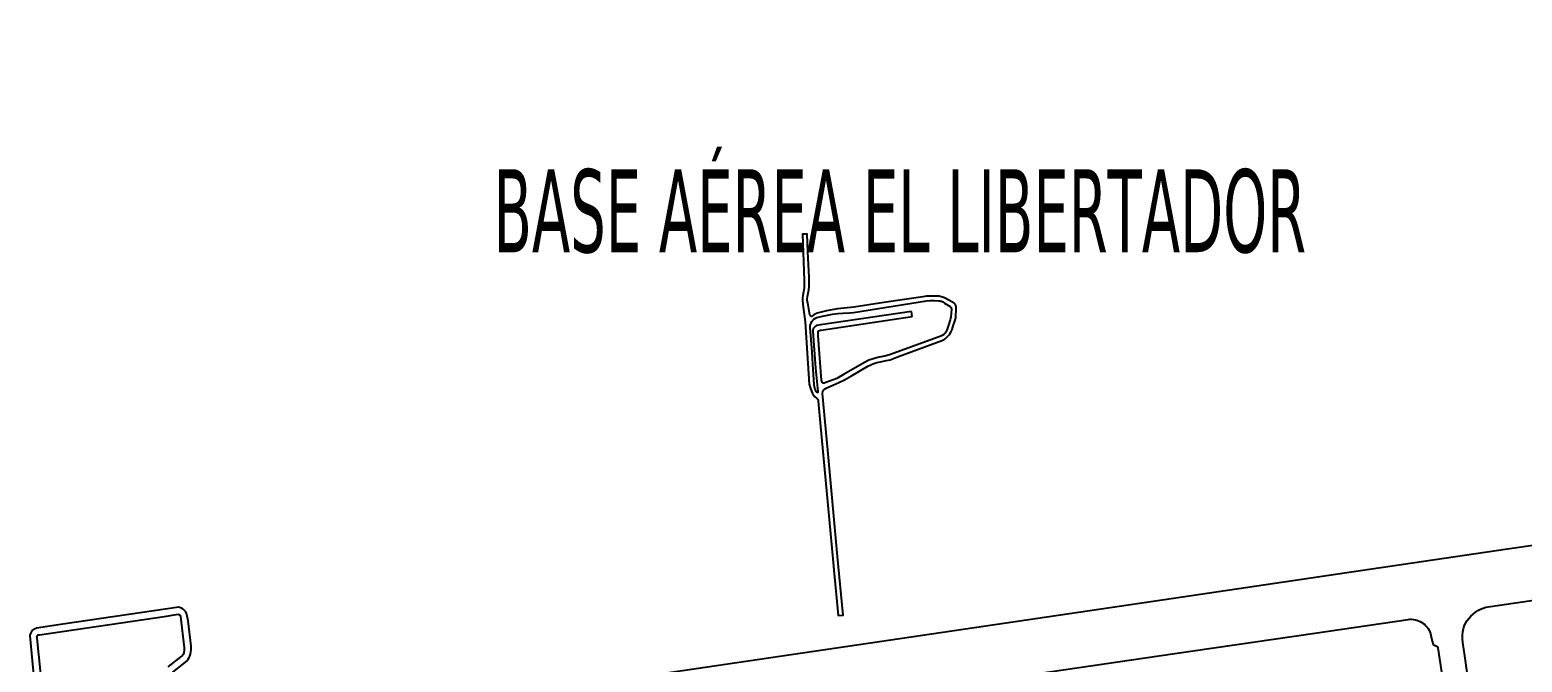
# Model space of a CAD drawing. Header units: metres. Extents: x 2 to 659295185, y -28 to 1124222152.
# Drawn here: x 656579 to 658389, y 1125972 to 1126739 of the extents above; entities that cross this region are included whole.
import ezdxf

# ---------------------------------------------------------------- set-up
doc = ezdxf.new("R2010")
doc.units = ezdxf.units.M
doc.header["$MEASUREMENT"] = 0
doc.layers.add('MANZANA', color=30, linetype='CONTINUOUS')
doc.layers.add('TEXTOS', color=7, linetype='CONTINUOUS')
doc.styles.get("Standard").update_dxf_attribs({"font": 'tahoma.ttf'})

msp = doc.modelspace()

# ---------------------------------------------------------------- linework, layer by layer
at = {"layer": 'MANZANA', "lineweight": -2}
for p, q in [((657577.7547, 1126395.8654), (657666.5542, 1126410.1925)), ((657666.5542, 1126410.1925), (657671.0399, 1126410.5524)), ((657671.0399, 1126410.5524), (657676.3007, 1126410.5724)), ((657676.3007, 1126410.5724), (657681.4544, 1126410.2624)), ((657681.4544, 1126410.2624), (657682.5511, 1126410.1525)), ((657682.5511, 1126410.1525), (657683.8622, 1126409.9425)), ((657683.8622, 1126409.9425), (657684.8517, 1126409.6126)), ((657684.8517, 1126409.6126), (657686.2782, 1126408.8427)), ((657686.2782, 1126408.8427), (657688.2572, 1126407.413)), ((657688.2572, 1126407.413), (657695.2909, 1126403.2439)), ((657695.2909, 1126403.2439), (657695.8434, 1126402.694)), ((657695.8434, 1126402.694), (657696.3876, 1126401.9241)), ((657526.4243, 1126383.138), (657527.2983, 1126385.0276)), ((657527.2983, 1126385.0276), (657528.6012, 1126386.7972)), ((657528.6012, 1126386.7972), (657530.0195, 1126388.027)), ((657530.0195, 1126388.027), (657531.8748, 1126389.1367)), ((657531.8748, 1126389.1367), (657533.6312, 1126389.9166)), ((657533.6312, 1126389.9166), (657540.5247, 1126391.4963)), ((657648.3144, 1126397.0651), (657537.9437, 1126380.9784)), ((657538.6281, 1126374.7897), (657648.9988, 1126391.2063)), ((657540.5247, 1126391.4963), (657552.5636, 1126393.8758)), ((657552.5636, 1126393.8758), (657558.9129, 1126394.7856)), ((657558.9129, 1126394.7856), (657564.9406, 1126395.2555)), ((657564.9406, 1126395.2555), (657573.1535, 1126395.5155)), ((657573.1535, 1126395.5155), (657577.7547, 1126395.8654)), ((657648.9988, 1126391.2063), (657648.3144, 1126397.0651)), ((657695.2497, 1126386.9872), (657693.3119, 1126380.6785)), ((657696.1155, 1126390.9764), (657695.2497, 1126386.9872)), ((657696.4206, 1126394.8456), (657696.1155, 1126390.9764)), ((657696.3876, 1126401.9241), (657696.5031, 1126401.1543)), ((657696.6185, 1126400.3745), (657696.4206, 1126394.8456)), ((657696.5031, 1126401.1543), (657696.6185, 1126400.3745)), ((657525.3523, 1126378.7089), (657525.5667, 1126380.3685)), ((657525.3523, 1126377.7191), (657525.3523, 1126378.7089)), ((657527.6777, 1126348.0851), (657525.3523, 1126377.7191)), ((657525.5667, 1126380.3685), (657525.8883, 1126381.5883)), ((657525.8883, 1126381.5883), (657526.4243, 1126383.138)), ((657528.6589, 1126374.5197), (657528.5517, 1126372.97)), ((657528.5517, 1126372.97), (657531.8171, 1126328.4191)), ((657528.8651, 1126376.0694), (657528.6589, 1126374.5197)), ((657529.3021, 1126376.9592), (657528.8651, 1126376.0694)), ((657530.1761, 1126377.849), (657529.3021, 1126376.9592)), ((657531.3718, 1126379.0688), (657530.1761, 1126377.849)), ((657532.5757, 1126379.7387), (657531.3718, 1126379.0688)), ((657533.5652, 1126380.0786), (657532.5757, 1126379.7387)), ((657537.9437, 1126380.9784), (657533.5652, 1126380.0786)), ((657534.9093, 1126372.0102), (657535.2391, 1126373.23)), ((657534.9175, 1126370.3506), (657534.9093, 1126372.0102)), ((657534.934, 1126367.8011), (657534.9175, 1126370.3506)), ((657539.2218, 1126313.7421), (657534.934, 1126367.8011)), ((657535.2391, 1126373.23), (657535.6761, 1126373.6699)), ((657535.6761, 1126373.6699), (657536.5502, 1126374.1198)), ((657536.5502, 1126374.1198), (657537.3088, 1126374.5597)), ((657537.3088, 1126374.5597), (657538.6281, 1126374.7897)), ((657683.7303, 1126367.2512), (657622.6863, 1126345.1857)), ((657685.5856, 1126368.251), (657683.7303, 1126367.2512)), ((657687.3337, 1126369.2608), (657685.5856, 1126368.251)), ((657688.4221, 1126370.1406), (657687.3337, 1126369.2608)), ((657689.0818, 1126371.0304), (657688.4221, 1126370.1406)), ((657689.8404, 1126372.3602), (657689.0818, 1126371.0304)), ((657691.0361, 1126374.5797), (657689.8404, 1126372.3602)), ((657693.3119, 1126380.6785), (657691.0361, 1126374.5797)), ((657528.7331, 1126333.4881), (657527.6777, 1126348.0851)), ((657530.2668, 1126308.8331), (657528.7331, 1126333.4881)), ((657591.2861, 1126335.4277), (657566.697, 1126321.0506)), ((657596.4233, 1126337.9972), (657591.2861, 1126335.4277)), ((657600.6864, 1126339.5668), (657596.4233, 1126337.9972)), ((657604.5207, 1126340.7966), (657600.6864, 1126339.5668)), ((657609.2208, 1126342.0363), (657604.5207, 1126340.7966)), ((657616.1226, 1126343.1661), (657609.2208, 1126342.0363)), ((657622.6863, 1126345.1857), (657616.1226, 1126343.1661)), ((657531.8171, 1126328.4191), (657534.7938, 1126300.1149)), ((657539.4527, 1126312.6323), (657539.2218, 1126313.7421)), ((657539.7826, 1126311.5325), (657539.4527, 1126312.6323)), ((657540.335, 1126310.8727), (657539.7826, 1126311.5325)), ((657557.6266, 1126316.0316), (657545.8103, 1126311.4426)), ((657566.697, 1126321.0506), (657557.6266, 1126316.0316)), ((657530.8276, 1126305.6337), (657530.2668, 1126308.8331)), ((657531.1574, 1126304.0841), (657530.8276, 1126305.6337)), ((657531.6027, 1126302.5344), (657531.1574, 1126304.0841)), ((657532.7076, 1126300.2148), (657531.6027, 1126302.5344)), ((657533.4827, 1126298.7851), (657532.7076, 1126300.2148)), ((657533.8126, 1126298.6752), (657533.4827, 1126298.7851)), ((657534.365, 1126298.6752), (657533.8126, 1126298.6752)), ((657534.6866, 1126299.1251), (657534.365, 1126298.6752)), ((657534.7938, 1126300.1149), (657534.6866, 1126299.1251)), ((657540.9947, 1126310.4328), (657540.335, 1126310.8727)), ((657541.6544, 1126310.2128), (657540.9947, 1126310.4328)), ((657542.1986, 1126310.2128), (657541.6544, 1126310.2128)), ((657545.8103, 1126311.4426), (657542.1986, 1126310.2128)), ((658344.8985, 1126038.3881), (658402.8256, 1126046.8364)), ((656590.7518, 1126005.0649), (656744.8089, 1126027.5304)), ((656744.8089, 1126027.5304), (656756.6335, 1126029.6799)), ((656756.6335, 1126029.6799), (656758.6042, 1126029.9099)), ((656758.6042, 1126029.9099), (656759.9236, 1126029.6999)), ((656759.9236, 1126029.6999), (656760.4761, 1126029.48)), ((656760.4761, 1126029.48), (656760.8059, 1126029.26)), ((656760.8059, 1126029.26), (656761.3501, 1126028.7101)), ((656761.3501, 1126028.7101), (656761.5727, 1126028.1602)), ((656761.5727, 1126028.1602), (656761.7954, 1126027.0504)), ((656761.7954, 1126027.0504), (656766.4625, 1125988.9182)), ((658137.4084, 1126007.0545), (658250.4094, 1126023.4812)), ((658250.4094, 1126023.4812), (658252.5946, 1126023.7111)), ((658252.5946, 1126023.7111), (658254.788, 1126023.7211)), ((658254.788, 1126023.7211), (658256.9814, 1126023.6211)), ((658256.9814, 1126023.6211), (658259.0675, 1126023.1912)), ((658259.0675, 1126023.1912), (658261.1455, 1126022.6413)), ((658261.1455, 1126022.6413), (658263.2317, 1126021.8815)), ((658320.3342, 1126019.262), (658322.1812, 1126022.2514)), ((658322.1812, 1126022.2514), (658324.3581, 1126025.1408)), ((658324.3581, 1126025.1408), (658326.7577, 1126027.6903)), ((658326.7577, 1126027.6903), (658329.2644, 1126030.1398)), ((658329.2644, 1126030.1398), (658332.1092, 1126032.3594)), ((658332.1092, 1126032.3594), (658335.053, 1126034.259)), ((658335.053, 1126034.259), (658338.2277, 1126035.9286)), ((658338.2277, 1126035.9286), (658341.5095, 1126037.2684)), ((658341.5095, 1126037.2684), (658344.8985, 1126038.3881)), ((656588.2369, 1126003.8352), (656588.4512, 1126004.2751)), ((656588.4512, 1126004.2751), (656589.2181, 1126004.725)), ((656589.2181, 1126004.725), (656590.7518, 1126005.0649)), ((657964.8393, 1125981.9496), (658137.4084, 1126007.0545)), ((658263.2317, 1126021.8815), (658265.2107, 1126021.0017)), ((658265.2107, 1126021.0017), (658267.1897, 1126019.9119)), ((658267.1897, 1126019.9119), (658268.9461, 1126018.7022)), ((658268.9461, 1126018.7022), (658270.5952, 1126017.3824)), ((658270.5952, 1126017.3824), (658272.1372, 1126015.8427)), ((658272.1372, 1126015.8427), (658273.572, 1126014.1831)), ((658273.572, 1126014.1831), (658274.8913, 1126012.4234)), ((658274.8913, 1126012.4234), (658275.9963, 1126010.5438)), ((658275.9963, 1126010.5438), (658276.8786, 1126008.5642)), ((658276.8786, 1126008.5642), (658277.6537, 1126006.4646)), ((658277.6537, 1126006.4646), (658278.2144, 1126004.3651)), ((658278.2144, 1126004.3651), (658278.6597, 1126002.4855)), ((658316.3597, 1126000.1059), (658316.4504, 1126004.645)), ((658316.4504, 1126004.645), (658316.8709, 1126008.6242)), ((658316.8709, 1126008.6242), (658317.7285, 1126012.6134)), ((658317.7285, 1126012.6134), (658318.8087, 1126016.4926)), ((658318.8087, 1126016.4926), (658320.3342, 1126019.262)), ((656587.7998, 1126002.5054), (656588.0142, 1126003.3953)), ((656588.0307, 1126000.7358), (656587.7998, 1126002.5054)), ((656588.0142, 1126003.3953), (656588.2369, 1126003.8352)), ((656594.3388, 1125937.3887), (656588.0307, 1126000.7358)), ((656766.4708, 1125986.4787), (656766.3636, 1125985.4889)), ((656766.4625, 1125988.9182), (656766.4708, 1125986.4787)), ((658278.6597, 1126002.4855), (658279.5585, 1125997.1765)), ((658279.5585, 1125997.1765), (658280.8943, 1125993.3173)), ((658280.8943, 1125993.3173), (658281.7766, 1125992.6575)), ((658281.7766, 1125992.6575), (658282.6507, 1125992.2175)), ((658282.6507, 1125992.2175), (658284.0772, 1125991.6677)), ((658284.0772, 1125991.6677), (658285.1739, 1125991.2277)), ((658285.1739, 1125991.2277), (658286.0562, 1125990.4579)), ((658286.0562, 1125990.4579), (658286.6087, 1125989.1382)), ((658286.6087, 1125989.1382), (658314.0508, 1125805.5555)), ((658316.8214, 1125995.5769), (658316.3597, 1126000.1059)), ((658319.3034, 1125979.4401), (658316.8214, 1125995.5769)), ((656763.2137, 1125978.8403), (656746.4004, 1125966.0429)), ((656764.4176, 1125979.8401), (656763.2137, 1125978.8403)), ((656764.9618, 1125980.8399), (656764.4176, 1125979.8401)), ((656765.7204, 1125982.7195), (656764.9618, 1125980.8399)), ((656766.042, 1125983.8292), (656765.7204, 1125982.7195)), ((656766.3636, 1125985.4889), (656766.042, 1125983.8292)), ((657719.1297, 1125946.0169), (657964.8393, 1125981.9496)), ((658342.4908, 1125816.1834), (658319.3034, 1125979.4401))]:
    msp.add_line(p, q, dxfattribs=at)
msp.add_lwpolyline([(657554.0561, 1126083.539), (657559.3417, 1126028.2602), (657565.254, 1126028.6201), (657558.5831, 1126099.8156), (657546.7256, 1126228.8294), (657540.4999, 1126297.8153), (657540.7143, 1126300.0349), (657541.1431, 1126301.0347), (657541.5801, 1126301.6945), (657542.8912, 1126303.0243), (657544.7465, 1126304.254), (657553.0584, 1126307.8333), (657560.0591, 1126310.9527), (657566.8372, 1126314.302), (657575.4706, 1126319.211), (657595.2441, 1126330.9086), (657602.5747, 1126334.1479), (657606.1863, 1126335.3877), (657610.5649, 1126336.2875), (657617.681, 1126337.6472), (657622.274, 1126338.777), (657632.5565, 1126342.4662), (657686.27, 1126362.2822), (657688.0181, 1126363.282), (657689.1065, 1126363.9519), (657690.5248, 1126365.1816), (657691.7287, 1126366.4014), (657693.9056, 1126368.9509), (657694.6725, 1126370.0606), (657695.9753, 1126372.2802), (657697.608, 1126375.6095), (657699.0098, 1126379.7087), (657700.9558, 1126385.6875), (657701.9288, 1126389.4467), (657702.2422, 1126391.9962), (657702.4318, 1126399.2947), (657702.2999, 1126403.1639), (657702.0773, 1126404.6036), (657701.632, 1126405.4834), (657701.0878, 1126406.1433), (657699.8756, 1126407.2431), (657693.7242, 1126410.9823), (657688.1253, 1126413.7217), (657686.0391, 1126414.5916), (657684.0601, 1126415.2514), (657681.6523, 1126415.6813), (657678.0324, 1126416.0013), (657672.5571, 1126415.9713), (657666.5294, 1126415.7213), (657661.9282, 1126415.0415), (657614.8445, 1126408.0829), (657578.167, 1126402.3941), (657558.6738, 1126400.3145), (657545.0929, 1126398.0449), (657533.7136, 1126395.1155), (657530.1019, 1126393.5558), (657528.1394, 1126391.8862), (657527.1582, 1126391.3263), (657526.6057, 1126391.3263), (657526.0615, 1126391.5463), (657525.6162, 1126392.2061), (657525.1792, 1126393.3059), (657523.3816, 1126402.814), (657522.3756, 1126407.783), (657521.8149, 1126410.6624), (657521.6994, 1126412.0921), (657522.2271, 1126415.3014), (657523.8351, 1126423.7197), (657524.3711, 1126427.149), (657524.3546, 1126429.6985), (657524.3381, 1126434.4475), (657524.099, 1126438.7666), (657522.6477, 1126469.6104), (657521.8973, 1126491.176), (657515.9768, 1126491.036), (657518.0877, 1126435.0874), (657518.1207, 1126428.0088), (657518.0218, 1126425.7993), (657517.494, 1126420.9303), (657516.6365, 1126416.5012), (657516.2077, 1126413.6218), (657516.2242, 1126410.8523), (657516.6859, 1126405.7734), (657519.2999, 1126384.5477), (657521.8808, 1126346.6254), (657524.3463, 1126309.253), (657525.3523, 1126305.0539), (657527.0097, 1126300.5248), (657528.3373, 1126297.7653), (657530.7698, 1126294.2361), (657533.3013, 1126291.4866), (657534.6207, 1126290.2769), (657534.9505, 1126289.607), (657535.1731, 1126288.2873), (657537.482, 1126261.9726), (657553.3552, 1126092.8271)], close=True, dxfattribs=at)
for points in [[(658930.5267, 1126189.5474), (658371.211, 1126108.7438), (658179.0416, 1126080.3496), (657952.0583, 1126046.9264), (657647.7701, 1126002.1055), (657120.8689, 1125924.3414)], [(656752.6755, 1125959.6542), (656767.955, 1125971.7817), (656770.1402, 1125973.7813), (656771.2286, 1125975.331), (656772.3171, 1125977.2206), (656773.1829, 1125979.1002), (656774.0487, 1125981.5397), (656774.9063, 1125986.9586), (656774.8815, 1125991.1678), (656771.0225, 1126021.7815), (656769.9011, 1126027.4204), (656769.0105, 1126030.6197), (656768.2354, 1126032.6093), (656767.5757, 1126033.4891), (656766.8089, 1126034.369), (656765.9266, 1126035.2588), (656765.0443, 1126036.0286), (656764.0547, 1126036.6885), (656762.9581, 1126037.2284), (656761.8614, 1126037.7783), (656760.7647, 1126038.1082), (656759.668, 1126038.4381), (656619.0763, 1126017.6824), (656587.2061, 1126012.9033), (656586.3321, 1126012.6734), (656585.458, 1126012.3334), (656584.5839, 1126011.8935), (656583.8171, 1126011.4436), (656583.0585, 1126010.8937), (656582.3988, 1126010.3339), (656581.7474, 1126009.664), (656581.0877, 1126008.8941), (656580.6589, 1126008.1143), (656580.2219, 1126007.3345), (656579.7849, 1126006.4546), (656579.4633, 1126005.5648), (656579.2489, 1126004.675), (656579.1417, 1126003.7952), (656587.8823, 1125909.4944)]]:
    msp.add_lwpolyline(points, dxfattribs=at)

# ---------------------------------------------------------------- texts
at = {"layer": 'TEXTOS', "color": 0, "width": 0.571429}
msp.add_text('BASE AÉREA EL LIBERTADOR', height=100.6994, dxfattribs=at).set_placement((657141.4228, 1126469.1574))

doc.saveas('drawing.dxf')
